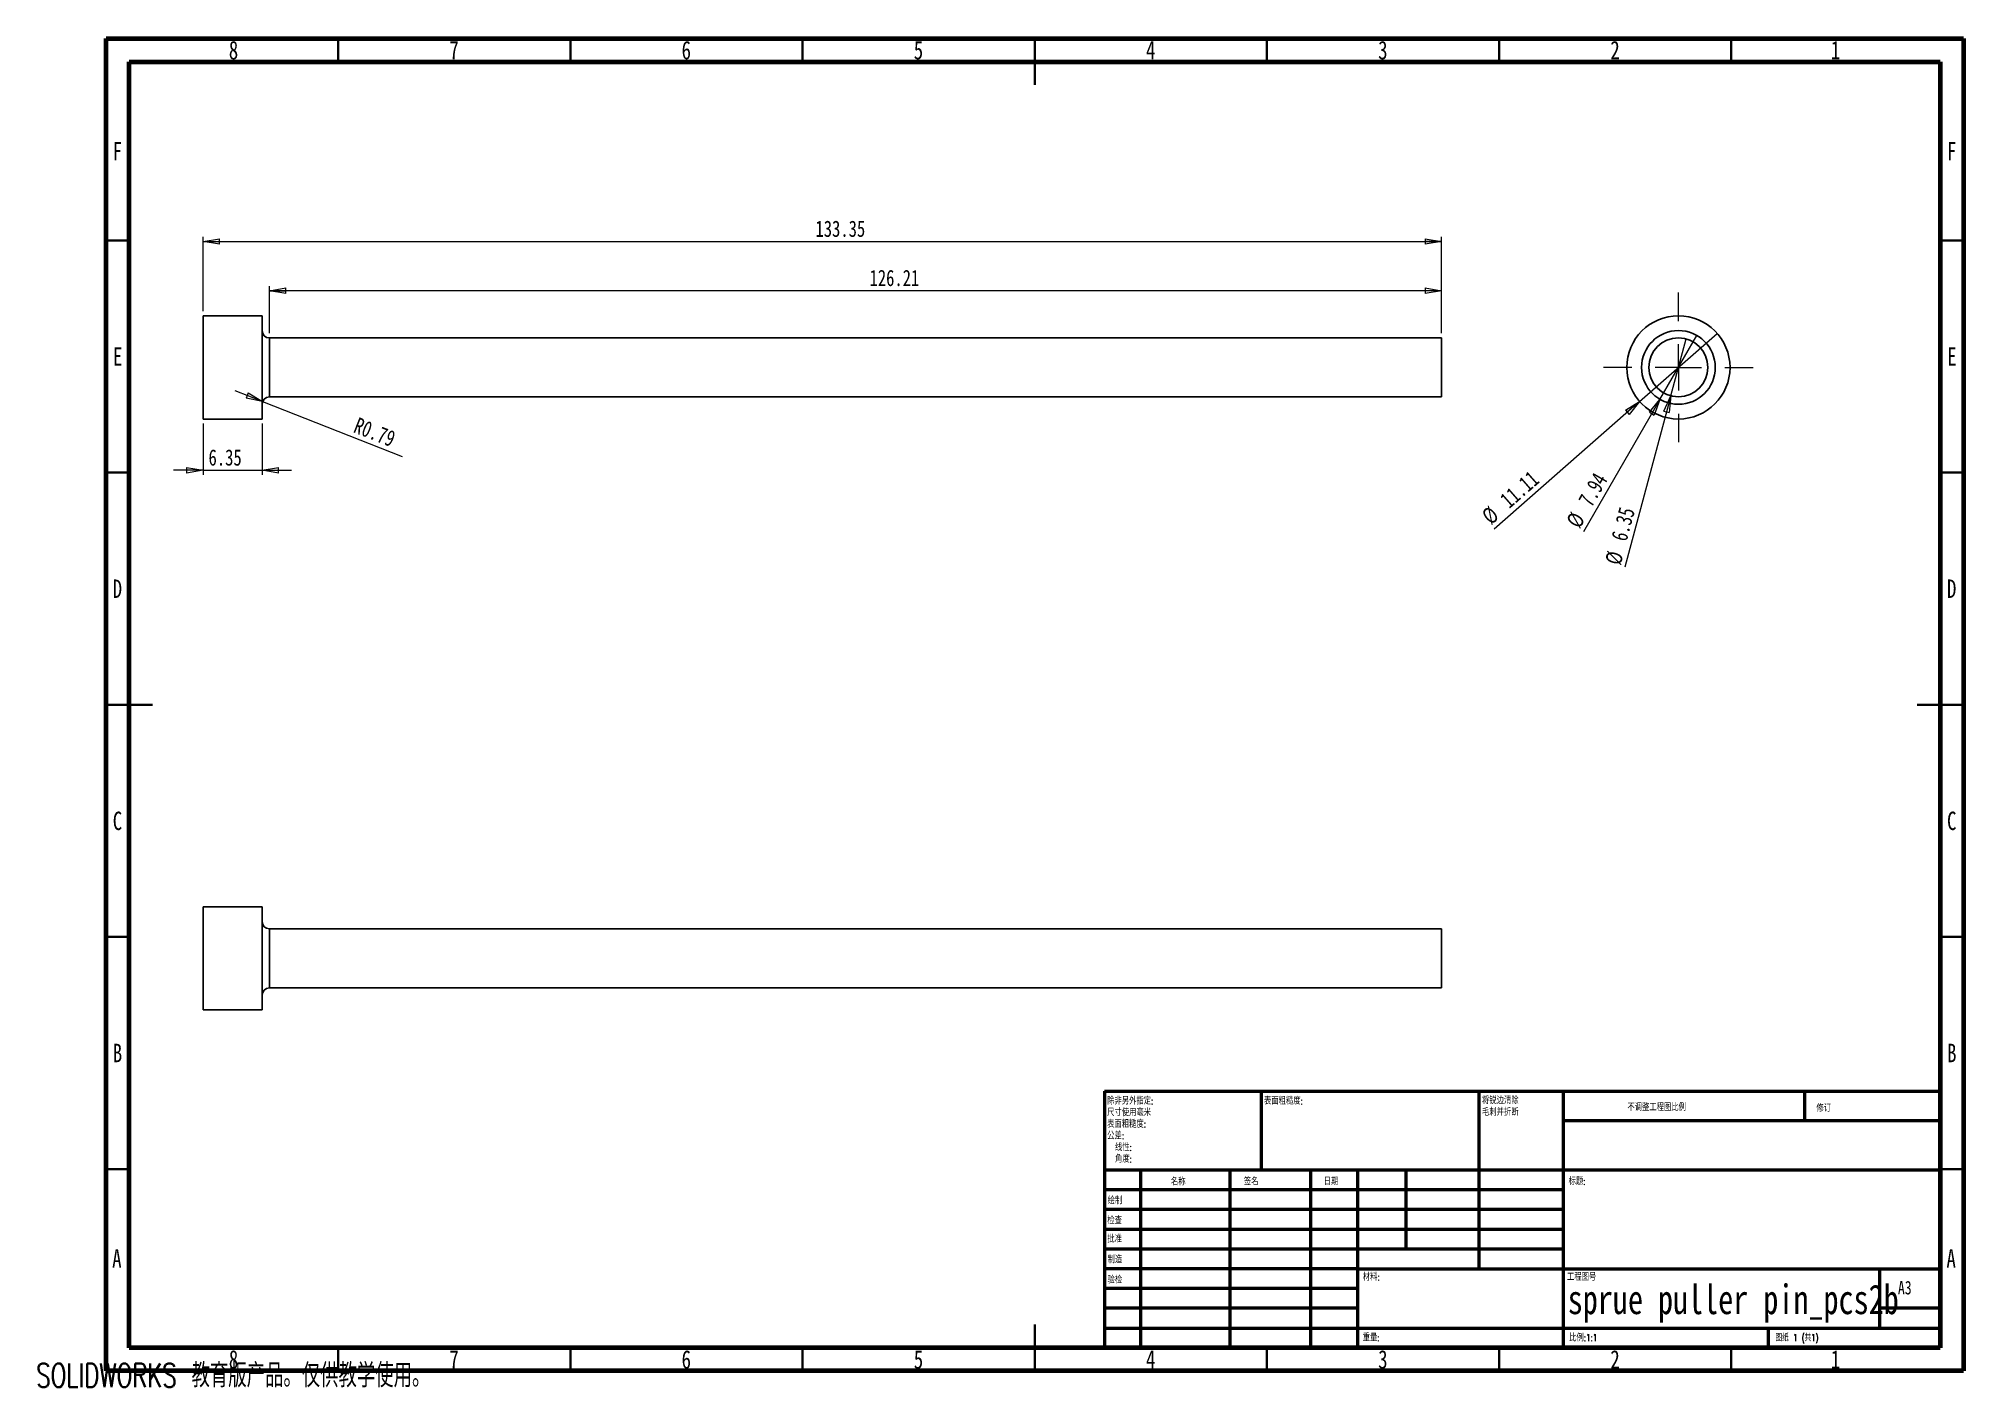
# Model space of a CAD drawing. Header units: millimetres. Extents: x 0 to 415, y 1 to 292.
import ezdxf

# ---------------------------------------------------------------- set-up
doc = ezdxf.new("R2010")
doc.units = ezdxf.units.MM
doc.styles.add('SLDTEXTSTYLE0', font='TXT', dxfattribs={"width": 0.75})
doc.styles.add('SLDTEXTSTYLE1', font='TXT', dxfattribs={"width": 0.75, "bigfont": 'bigfont'})
doc.styles.add('SLDTEXTSTYLE2', font='TXT', dxfattribs={"width": 0.694444, "bigfont": 'bigfont'})
doc.styles.add('SLDTEXTSTYLE3', font='TXT', dxfattribs={"width": 0.7, "bigfont": 'bigfont'})
doc.dimstyles.new('SLDDIMSTYLE0', dxfattribs={"dimtxt": 3.5, "dimasz": 3.556, "dimexe": 0, "dimexo": 0.0625, "dimgap": 0.875, "dimtad": 1, "dimlfac": 0.5, "dimrnd": 1e-09, "dimzin": 12, "dimdsep": 46, "dimtxsty": 'SLDTEXTSTYLE0', "dimblk1": 'CLOSED', "dimblk2": 'CLOSED', "dimsah": 1, "dimcen": 0.09, "dimadec": 0, "dimazin": 3, "dimtfac": 1, "dimtofl": 0, "dimtmove": 0, "dimatfit": 3, "dimldrblk": 'CLOSED', "dimfxl": 1, "dimfrac": 2, "dimtolj": 1, "dimtzin": 12, "dimarcsym": 0})
doc.dimstyles.new('SLDDIMSTYLE1', dxfattribs={"dimtxt": 3.5, "dimasz": 3.556, "dimexe": 0, "dimexo": 0.0625, "dimgap": 0.875, "dimtad": 1, "dimlfac": 0.5, "dimrnd": 1e-09, "dimzin": 12, "dimdsep": 46, "dimtxsty": 'SLDTEXTSTYLE0', "dimblk1": 'CLOSED', "dimblk2": 'CLOSED', "dimsah": 1, "dimcen": 0.09, "dimadec": 0, "dimazin": 3, "dimtfac": 1, "dimtmove": 0, "dimatfit": 0, "dimldrblk": 'CLOSED', "dimfxl": 1, "dimfrac": 2, "dimtolj": 1, "dimtzin": 12, "dimarcsym": 0})
doc.dimstyles.new('SLDDIMSTYLE2', dxfattribs={"dimtxt": 3.5, "dimasz": 3.556, "dimexe": 0, "dimexo": 0.0625, "dimgap": 0.875, "dimtad": 1, "dimlfac": 0.5, "dimrnd": 1e-09, "dimdsep": 46, "dimtxsty": 'SLDTEXTSTYLE0', "dimblk1": 'CLOSED', "dimblk2": 'CLOSED', "dimsah": 1, "dimcen": 0, "dimadec": 0, "dimazin": 2, "dimtfac": 1, "dimtofl": 0, "dimtmove": 1, "dimatfit": 3, "dimldrblk": 'CLOSED', "dimfxl": 1, "dimfrac": 2, "dimtolj": 1, "dimtzin": 12, "dimarcsym": 0})
doc.dimstyles.new('SLDDIMSTYLE3', dxfattribs={"dimtxt": 3.5, "dimasz": 3.556, "dimexe": 0, "dimexo": 0.0625, "dimgap": 0.875, "dimtad": 1, "dimlfac": 0.5, "dimrnd": 1e-09, "dimzin": 12, "dimdsep": 46, "dimtxsty": 'SLDTEXTSTYLE0', "dimblk1": 'NONE', "dimblk2": 'CLOSED', "dimsah": 1, "dimcen": 0, "dimadec": 0, "dimazin": 3, "dimtfac": 1, "dimtmove": 0, "dimatfit": 3, "dimldrblk": 'NONE', "dimfxl": 1, "dimfrac": 2, "dimtolj": 1, "dimtzin": 12, "dimarcsym": 0})

# ---------------------------------------------------------------- blocks, each defined once
blk = doc.blocks.new('SW_NOTE_0')
at = {"color": 0, "linetype": 'Continuous', "lineweight": 0, "char_height": 1.5, "attachment_point": 1, "style": 'SLDTEXTSTYLE1'}
for s, insert in [('除非另外指定:', (0, 1.93)), ('表面粗糙度:', (0, -3.07)), ('尺寸使用毫米', (0, -0.57)), ('公差:', (0, -5.57)), ('线性:', (1.69, -8.07)), ('角度:', (1.69, -10.57))]:
    blk.add_mtext(s, dxfattribs=dict(at, insert=insert))
blk = doc.blocks.new('SW_NOTE_0_1')
at = {"color": 0, "linetype": 'Continuous', "lineweight": 0, "char_height": 1.5, "attachment_point": 1, "style": 'SLDTEXTSTYLE1'}
for s, insert in [('将锐边清除', (0, 1.93)), ('毛刺并折断', (0, -0.57))]:
    blk.add_mtext(s, dxfattribs=dict(at, insert=insert))
blk = doc.blocks.new('_Closed')
at = {"color": 0, "linetype": 'ByBlock', "lineweight": -2}
for p, q in [((-1, 0.166667), (0, 0)), ((-1, 0.166667), (-1, -0.166667)), ((0, 0), (-1, -0.166667)), ((0, 0), (-1, 0))]:
    blk.add_line(p, q, dxfattribs=at)
blk = doc.blocks.new('_D')
at = {"color": 7, "linetype": 'Continuous', "lineweight": 0}
for p, q in [((50.2, 228.5), (50.2, 238.67)), ((302.61, 237.67), (50.2, 237.67)), ((302.61, 228.5), (302.61, 238.67))]:
    blk.add_line(p, q, dxfattribs=at)
at = {"color": 7, "linetype": 'Continuous', "lineweight": 18, "xscale": 3.556, "yscale": 3.556, "rotation": 180}
blk.add_blockref('_Closed', (50.2, 237.67), dxfattribs=at)
at = {"color": 7, "linetype": 'Continuous', "lineweight": 18, "xscale": 3.556, "yscale": 3.556}
blk.add_blockref('_Closed', (302.61, 237.67), dxfattribs=at)
at = {"color": 7, "linetype": 'Continuous', "lineweight": 18, "insert": (179.42, 242.18), "char_height": 3.5, "attachment_point": 1, "style": 'SLDTEXTSTYLE0'}
blk.add_mtext('126.21', dxfattribs=at)
blk = doc.blocks.new('_D_1')
at = {"color": 7, "linetype": 'Continuous', "lineweight": 0}
for p, q in [((35.91, 233.26), (35.91, 249.26)), ((302.61, 228.5), (302.61, 249.26)), ((35.91, 248.26), (302.61, 248.26))]:
    blk.add_line(p, q, dxfattribs=at)
at = {"color": 7, "linetype": 'Continuous', "lineweight": 18, "xscale": 3.556, "yscale": 3.556, "rotation": 180}
blk.add_blockref('_Closed', (35.91, 248.26), dxfattribs=at)
at = {"color": 7, "linetype": 'Continuous', "lineweight": 18, "xscale": 3.556, "yscale": 3.556}
blk.add_blockref('_Closed', (302.61, 248.26), dxfattribs=at)
at = {"color": 7, "linetype": 'Continuous', "lineweight": 18, "insert": (167.78, 252.78), "char_height": 3.5, "attachment_point": 1, "style": 'SLDTEXTSTYLE0'}
blk.add_mtext('133.35', dxfattribs=at)
blk = doc.blocks.new('_D_2')
at = {"color": 7, "linetype": 'Continuous', "lineweight": 0}
for p, q in [((35.91, 209.04), (35.91, 198)), ((48.61, 209.04), (48.61, 198)), ((35.91, 199), (29.56, 199)), ((35.91, 199), (48.61, 199)), ((48.61, 199), (54.96, 199))]:
    blk.add_line(p, q, dxfattribs=at)
at = {"color": 7, "linetype": 'Continuous', "lineweight": 18, "xscale": 3.556, "yscale": 3.556}
blk.add_blockref('_Closed', (35.91, 199), dxfattribs=at)
at = {"color": 7, "linetype": 'Continuous', "lineweight": 18, "xscale": 3.556, "yscale": 3.556, "rotation": 180}
blk.add_blockref('_Closed', (48.61, 199), dxfattribs=at)
at = {"color": 7, "linetype": 'Continuous', "lineweight": 18, "insert": (37.08, 203.51), "char_height": 3.5, "attachment_point": 1, "style": 'SLDTEXTSTYLE0'}
blk.add_mtext('6.35', dxfattribs=at)
blk = doc.blocks.new('_D_3')
at = {"color": 7, "linetype": 'Continuous', "lineweight": 0}
for q in [(42.82, 216.13), (78.76, 201.94)]:
    blk.add_line((48.72, 213.8), q, dxfattribs=at)
at = {"color": 7, "linetype": 'Continuous', "lineweight": 18, "xscale": 3.556, "yscale": 3.556, "rotation": 338.4599016491}
blk.add_blockref('_Closed', (48.72, 213.8), dxfattribs=at)
at = {"color": 7, "linetype": 'Continuous', "lineweight": 18, "insert": (69.36, 210.5), "char_height": 3.5, "attachment_point": 1, "rotation": 338.4903, "style": 'SLDTEXTSTYLE0'}
blk.add_mtext('R0.79', dxfattribs=at)
blk = doc.blocks.new('_D_4')
at = {"color": 7, "linetype": 'Continuous', "lineweight": 0}
for q in [(361.97, 228.48), (313.9, 186.35)]:
    blk.add_line((345.26, 213.83), q, dxfattribs=at)
at = {"color": 7, "linetype": 'Continuous', "lineweight": 18, "xscale": 3.556, "yscale": 3.556, "rotation": 41.2314702909}
blk.add_blockref('_Closed', (345.26, 213.83, -120.65), dxfattribs=at)
at = {"color": 7, "linetype": 'Continuous', "lineweight": 18, "char_height": 3.5, "attachment_point": 1, "rotation": 41.2315, "style": 'SLDTEXTSTYLE0'}
for s, insert in [('11.11', (314.87, 193.26)), ('%%c', (310.93, 189.74))]:
    blk.add_mtext(s, dxfattribs=dict(at, insert=insert))
blk = doc.blocks.new('_None')
blk = doc.blocks.new('_D_5')
at = {"color": 7, "linetype": 'Continuous', "lineweight": 0}
for q in [(357.58, 228.03), (333.18, 185.76)]:
    blk.add_line((349.64, 214.28), q, dxfattribs=at)
at = {"color": 7, "linetype": 'Continuous', "lineweight": 18, "xscale": 3.556, "yscale": 3.556, "rotation": 60}
blk.add_blockref('_Closed', (349.64, 214.28, -120.65), dxfattribs=at)
at = {"color": 7, "linetype": 'Continuous', "lineweight": 18, "char_height": 3.5, "attachment_point": 1, "rotation": 60, "style": 'SLDTEXTSTYLE0'}
for s, insert in [('7.94', (331.87, 192.61)), ('%%c', (329.28, 188.01))]:
    blk.add_mtext(s, dxfattribs=dict(at, insert=insert))
blk = doc.blocks.new('_D_6')
at = {"color": 7, "linetype": 'Continuous', "lineweight": 0}
for q in [(355.26, 227.29), (342.09, 178.13)]:
    blk.add_line((351.97, 215.02), q, dxfattribs=at)
at = {"color": 7, "linetype": 'Continuous', "lineweight": 18, "xscale": 3.556, "yscale": 3.556, "rotation": 75}
blk.add_blockref('_Closed', (351.97, 215.02, -120.65), dxfattribs=at)
at = {"color": 7, "linetype": 'Continuous', "lineweight": 18, "char_height": 3.5, "attachment_point": 1, "rotation": 75, "style": 'SLDTEXTSTYLE0'}
for s, insert in [('6.35', (339.05, 184.41)), ('%%c', (337.74, 179.29))]:
    blk.add_mtext(s, dxfattribs=dict(at, insert=insert))
blk = doc.blocks.new('SW_CENTERMARKSYMBOL_0')
at = {"color": 0, "linetype": 'Continuous', "lineweight": 18}
for p, q in [((0, 10), (0, 16.1125)), ((0, 0), (0, 5)), ((-10, 0), (-16.1125, 0)), ((0, 0), (-5, 0)), ((0, 0), (0, -5)), ((0, 0), (5, 0)), ((10, 0), (16.1125, 0)), ((0, -10), (0, -16.1125))]:
    blk.add_line(p, q, dxfattribs=at)

msp = doc.modelspace()

# ---------------------------------------------------------------- linework, layer by layer
at = {"color": 7, "linetype": 'Continuous', "lineweight": 70}
for p, q in [((15, 5), (15, 292)), ((15, 292), (415, 292)), ((415, 292), (415, 5)), ((20, 10), (20, 287)), ((20, 287), (410, 287)), ((410, 287), (410, 10)), ((410, 10), (20, 10)), ((415, 5), (15, 5))]:
    msp.add_line(p, q, dxfattribs=at)
at = {"color": 7, "linetype": 'Continuous', "lineweight": 35}
for p, q in [((65, 287), (65, 292)), ((115, 287), (115, 292)), ((165, 287), (165, 292)), ((215, 292), (215, 282)), ((215, 287), (215, 292)), ((265, 287), (265, 292)), ((315, 287), (315, 292)), ((365, 287), (365, 292)), ((20, 248.5), (15, 248.5)), ((410, 248.5), (415, 248.5)), ((20, 198.5), (15, 198.5)), ((410, 198.5), (415, 198.5)), ((15, 148.5), (25, 148.5)), ((20, 148.5), (15, 148.5)), ((415, 148.5), (405, 148.5)), ((410, 148.5), (415, 148.5)), ((20, 98.5), (15, 98.5)), ((410, 98.5), (415, 98.5)), ((20, 48.5), (15, 48.5)), ((410, 48.5), (415, 48.5)), ((215, 5), (215, 15)), ((65, 10), (65, 5)), ((115, 10), (115, 5)), ((165, 10), (165, 5)), ((215, 10), (215, 5)), ((265, 10), (265, 5)), ((315, 10), (315, 5)), ((365, 10), (365, 5))]:
    msp.add_line(p, q, dxfattribs=at)
at = {"color": 7, "linetype": 'Continuous', "lineweight": 25}
for p, q in [((48.613, 232.264), (35.913, 232.264)), ((35.913, 232.264), (35.913, 210.039)), ((48.613, 232.264), (48.613, 210.039)), ((302.613, 227.502), (50.2, 227.502)), ((50.2, 227.502), (50.2, 214.802)), ((302.613, 227.502), (302.613, 214.802)), ((50.2, 214.802), (302.613, 214.802)), ((35.913, 210.039), (48.613, 210.039)), ((48.613, 104.983), (35.913, 104.983)), ((35.913, 104.983), (35.913, 82.758)), ((48.613, 104.983), (48.613, 82.758)), ((302.613, 100.221), (50.2, 100.221)), ((50.2, 100.221), (50.2, 87.521)), ((302.613, 100.221), (302.613, 87.521)), ((50.2, 87.521), (302.613, 87.521)), ((35.913, 82.758), (48.613, 82.758))]:
    msp.add_line(p, q, dxfattribs=at)
at = {"color": 7, "linetype": 'Continuous', "lineweight": 50}
for p, q in [((230, 65.25), (410, 65.25)), ((230, 65.25), (230, 10)), ((263.8, 48.25), (263.8, 65.25)), ((310.6, 65.25), (310.6, 27)), ((328.8, 65.25), (328.8, 10)), ((380.8, 58.875), (380.8, 65.25)), ((410, 58.875), (328.8, 58.875)), ((410, 48.25), (230, 48.25)), ((237.8, 48.25), (237.8, 10)), ((256.991, 48.25), (256.991, 10)), ((274.399, 48.25), (274.399, 10)), ((284.6, 10), (284.6, 48.25)), ((295, 31.25), (295, 48.25)), ((328.8, 44), (230, 44)), ((328.8, 39.75), (230, 39.75)), ((328.8, 35.5), (230, 35.5)), ((328.8, 31.25), (230, 31.25)), ((284.6, 27), (230, 27)), ((284.6, 27), (410, 27)), ((397, 14.25), (397, 27)), ((284.6, 22.75), (230, 22.75)), ((284.6, 18.5), (230, 18.5)), ((410, 18.5), (397, 18.5)), ((230, 14.25), (410, 14.25)), ((373, 10), (373, 14.25))]:
    msp.add_line(p, q, dxfattribs=at)
at = {"color": 7, "linetype": 'Continuous', "lineweight": 25}
for radius in [11.113, 7.938, 6.35]:
    msp.add_circle((353.613, 221.152), radius, dxfattribs=at)
for centre, start, end in [((50.2, 229.089), 180, 270), ((50.2, 213.214), 90, 180), ((50.2, 101.808), 180, 270), ((50.2, 85.933), 90, 180)]:
    msp.add_arc(centre, 1.588, start, end, dxfattribs=at)

# ---------------------------------------------------------------- block references
at = {"color": 7, "linetype": 'Continuous', "lineweight": 0}
for name, p in [('SW_CENTERMARKSYMBOL_0', (353.613, 221.152)), ('SW_NOTE_0', (230.594, 61.987)), ('SW_NOTE_0_1', (311.309, 62.069))]:
    msp.add_blockref(name, p, dxfattribs=at)

# ---------------------------------------------------------------- texts
for s, insert, char_height, attachment_point, style in [('8', (42.46, 291.476), 3.969, 2, 'SLDTEXTSTYLE0'), ('7', (89.96, 291.476), 3.969, 2, 'SLDTEXTSTYLE0'), ('6', (139.96, 291.476), 3.969, 2, 'SLDTEXTSTYLE0'), ('5', (189.96, 291.476), 3.969, 2, 'SLDTEXTSTYLE0'), ('4', (239.96, 291.476), 3.969, 2, 'SLDTEXTSTYLE0'), ('3', (289.96, 291.476), 3.969, 2, 'SLDTEXTSTYLE0'), ('2', (339.96, 291.476), 3.969, 2, 'SLDTEXTSTYLE0'), ('1', (387.46, 291.476), 3.969, 2, 'SLDTEXTSTYLE0'), ('F', (17.458, 269.726), 3.969, 2, 'SLDTEXTSTYLE0'), ('F', (412.458, 269.726), 3.969, 2, 'SLDTEXTSTYLE0'), ('E', (17.508, 225.476), 3.969, 2, 'SLDTEXTSTYLE0'), ('E', (412.508, 225.476), 3.969, 2, 'SLDTEXTSTYLE0'), ('D', (17.453, 175.476), 3.969, 2, 'SLDTEXTSTYLE0'), ('D', (412.453, 175.476), 3.969, 2, 'SLDTEXTSTYLE0'), ('C', (17.459, 125.476), 3.969, 2, 'SLDTEXTSTYLE0'), ('C', (412.459, 125.476), 3.969, 2, 'SLDTEXTSTYLE0'), ('B', (17.471, 75.476), 3.969, 2, 'SLDTEXTSTYLE0'), ('B', (412.471, 75.476), 3.969, 2, 'SLDTEXTSTYLE0'), ('表面粗糙度:', (264.371, 63.919), 1.5, 1, 'SLDTEXTSTYLE1'), ('不调整工程图比例', (342.615, 62.533), 1.5, 1, 'SLDTEXTSTYLE1'), ('修订', (383.328, 62.335), 1.5, 1, 'SLDTEXTSTYLE1'), ('名称', (244.322, 46.501), 1.5, 1, 'SLDTEXTSTYLE1'), ('签名', (260.034, 46.562), 1.5, 1, 'SLDTEXTSTYLE1'), ('日期', (277.215, 46.576), 1.5, 1, 'SLDTEXTSTYLE1'), ('标题:', (329.956, 46.576), 1.5, 1, 'SLDTEXTSTYLE1'), ('绘制', (230.685, 42.43), 1.5, 1, 'SLDTEXTSTYLE1'), ('检查', (230.624, 38.154), 1.5, 1, 'SLDTEXTSTYLE1'), ('批准', (230.622, 34.177), 1.5, 1, 'SLDTEXTSTYLE1'), ('A', (17.34, 31.226), 3.969, 2, 'SLDTEXTSTYLE0'), ('制造', (230.682, 29.734), 1.5, 1, 'SLDTEXTSTYLE1'), ('A', (412.34, 31.226), 3.969, 2, 'SLDTEXTSTYLE0'), ('验检', (230.677, 25.35), 1.5, 1, 'SLDTEXTSTYLE1'), ('材料:', (285.646, 25.986), 1.5, 1, 'SLDTEXTSTYLE1'), ('工程图号', (329.629, 25.986), 1.5, 1, 'SLDTEXTSTYLE1'), ('sprue puller pin_pcs2b', (365.419, 23.607), 6.35, 2, 'SLDTEXTSTYLE0'), ('A3', (400.871, 24.406), 2.9104, 1, 'SLDTEXTSTYLE0'), ('重量:', (285.618, 12.949), 1.4986, 1, 'SLDTEXTSTYLE1'), ('比例:1:1', (330.074, 12.9), 1.5, 1, 'SLDTEXTSTYLE1'), ('图纸 1 (共1)', (374.478, 12.9), 1.5, 1, 'SLDTEXTSTYLE2'), ('8', (42.46, 9.476), 3.969, 2, 'SLDTEXTSTYLE0'), ('7', (89.96, 9.476), 3.969, 2, 'SLDTEXTSTYLE0'), ('6', (139.96, 9.476), 3.969, 2, 'SLDTEXTSTYLE0'), ('5', (189.96, 9.476), 3.969, 2, 'SLDTEXTSTYLE0'), ('4', (239.96, 9.476), 3.969, 2, 'SLDTEXTSTYLE0'), ('3', (289.96, 9.476), 3.969, 2, 'SLDTEXTSTYLE0'), ('2', (339.96, 9.476), 3.969, 2, 'SLDTEXTSTYLE0'), ('1', (387.46, 9.476), 3.969, 2, 'SLDTEXTSTYLE0')]:
    msp.add_mtext(s, dxfattribs=dict(at, insert=insert, char_height=char_height, attachment_point=attachment_point, style=style))
at = {"color": 7, "linetype": 'Continuous', "insert": (0, 6.623), "char_height": 5.1381, "attachment_point": 1, "style": 'SLDTEXTSTYLE3'}
msp.add_mtext('SOLIDWORKS 教育版产品。仅供教学使用。', dxfattribs=at)

# ---------------------------------------------------------------- dimensions: what is measured, and where the dimension line sits
at = {"color": 7, "linetype": 'Continuous', "lineweight": 18}
for base, p1, p2, dimstyle, picture, middle in [((302.613, 248.264), (35.913, 232.264), (302.613, 227.502), 'SLDDIMSTYLE0', '_D_1', (174.894, 248.264)), ((50.2, 237.672), (302.613, 227.502), (50.2, 227.502), 'SLDDIMSTYLE0', '_D', (186.534, 237.672)), ((48.613, 198.999), (35.913, 210.039), (48.613, 210.039), 'SLDDIMSTYLE1', '_D_2', (41.606, 198.999))]:
    dim = msp.add_linear_dim(base=base, p1=p1, p2=p2, dimstyle=dimstyle, dxfattribs=at)
    dim.commit()
    dim.dimension.update_dxf_attribs({"geometry": picture, "text_midpoint": middle, "dimtype": 160})
for p1, p2, picture, middle in [((361.971, 228.476), (345.256, 213.827), '_D_4', (320.198, 191.866)), ((357.582, 228.026), (349.645, 214.277), '_D_5', (336.705, 191.866)), ((355.257, 227.285), (351.97, 215.018), '_D_6', (343.913, 184.949))]:
    dim = msp.add_diameter_dim_2p(p1=p1, p2=p2, dimstyle='SLDDIMSTYLE3', dxfattribs=at)
    dim.commit()
    dim.dimension.update_dxf_attribs({"geometry": picture, "text_midpoint": middle, "dimtype": 163})
dim = msp.add_radius_dim(center=(50.2, 213.214), mpoint=(48.723, 213.796), dimstyle='SLDDIMSTYLE2', dxfattribs=at)
dim.commit()
dim.dimension.update_dxf_attribs({"geometry": '_D_3', "text_midpoint": (73.38, 204.079), "dimtype": 164})

doc.saveas('drawing.dxf')
